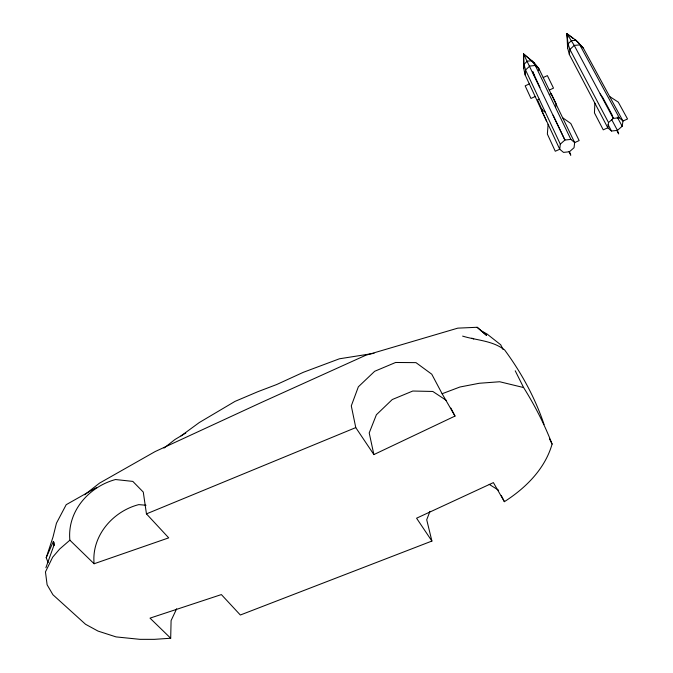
<?xml version="1.0" encoding="UTF-8"?>
<svg xmlns="http://www.w3.org/2000/svg" width="673" height="673" viewBox="0 0 673 673"><rect width="100%" height="100%" fill="white"/><g stroke="black" fill="none" stroke-linecap="round" stroke-linejoin="round"><path stroke-width="1.01" d="M69.874 540.192L94.102 563.755L168.721 537.862L146.453 513.878L143.282 492.081L132.817 481.405L115.512 479.529C88.76 486.764 67.056 511.547 69.874 540.192L59.712 548.991L52.662 557.194L45.461 571.915L47.11 584.77L52.94 594.764L85.513 624.258L98.006 631.081L116.067 636.902L139.992 639.342L154.353 639.35L170.69 638.24L171.093 620.573L176.654 608.787M594.873 103.179L594.444 112.871L603.244 129.83L607.786 127.803L608.518 122.57L569.905 49.449L568.037 43.863L566.902 33.65L575.895 40.212L583.314 48.061L622.971 121.022L622.189 126.255L617.435 130.385L611.479 131.025L607.786 127.803L569.35 54.513L567.6 47.901L566.902 33.65L573.194 38.512M94.102 563.755C91.351 536.07 112.728 511.32 138.781 504.615L146.016 505.246M548.116 124.303L547.359 134.062L555.267 151.248L559.734 149.255L560.298 144.14L525.554 69.992L524.006 64.305L523.501 53.882L534.598 63.203L538.88 68.604L574.658 142.592L574.052 147.707L569.442 151.753L563.52 152.401L559.734 149.255L525.142 74.955L523.678 68.267L523.501 53.882L534.598 63.203M523.678 68.267L524.006 64.305L527.346 61.167L531.737 60.713L535.296 65.474L570.881 139.404L574.658 142.592L579.159 140.581L570.805 123.504L562.645 117.741M525.142 74.955L525.554 69.992L529.76 66.055L535.296 65.474L538.88 68.604L538.703 70.589M567.6 47.901L568.037 43.863L571.478 40.666L575.895 40.212L583.314 48.061M569.35 54.513L569.905 49.449L574.237 45.436L579.806 44.864L619.278 117.758L622.971 121.022L627.539 118.986L618.285 102.136L609.645 96.508M542.127 109.169L541.849 111.062L546.585 121.224M555.57 107.604L556.134 103.726L551.254 93.648L549.277 94.523M48.12 562.603L46.21 557.724L52.982 537.121L56.456 523.182L66.206 504.691L96.618 487.488M45.899 567.709L53.991 545.164L54.059 542.564L53.36 541.454L46.21 557.724M429.98 511.312L426.716 519.766L431.906 541.058L240.345 615.013L221.375 594.579L150.012 618.134L170.69 638.24M549.471 438.796L552.096 444.096C544.962 469.005 525.697 488.034 504.388 501.679L493.385 482.608L416.57 518.202L431.906 541.058M560.298 144.14L564.916 140.043L570.881 139.404M608.518 122.57L613.28 118.398L619.278 117.758M84.638 494.79L99.503 483.138L155.143 451.566L261.292 402.513L365.733 355.277L457.8 328.138L477.14 327.28L486.529 335.364L477.14 327.28M164.002 448.083L175.039 439.461L185.782 433.025M181.003 435.927L199.301 422.535L234.995 401.394L257.995 391.636L276.738 384.51L303.414 372.27L339.419 358.793L374.037 353.317M455.007 416.074L442.119 393.739L431.763 374.205L415.981 362.638L395.615 362.478L374.668 371.294L358.356 386.807L351.289 405.878L355.773 427.599L373.877 454.586L455.007 416.074L450.86 408.065M539.208 99.124L537.466 99.949L542.186 110.069L545.349 112.248M529.315 83.932L525.159 85.841L530.972 98.451L535.178 96.525M543.204 77.538L547.376 75.612L553.509 88.138L549.269 90.081M146.453 513.878L355.773 427.599M442.119 393.739L459.903 387.017L479.277 383.265L499.703 381.751L523.602 387.547A745.987 432.714 3.2 0 1 552.096 444.096M462.62 336.113C476.728 340.429 492.602 340.53 504.649 349.968C521.382 372.665 535.043 397.709 544.053 424.461M471.866 338.166L473.733 338.956M480.463 330.359L487.016 333.993L500.704 344.778L503.034 349.388M489.212 484.358L498.609 490.238M446.325 400.393L432.806 391.459L412.776 391.03L392.258 399.535L376.392 414.761L369.208 432.932L373.877 454.586M574.759 39.724L578.687 42.761M567.726 37.595L566.902 33.65L568.239 35.198M600.156 93.875L602.991 97.913L612.018 114.763L613.28 118.398L574.237 45.436L566.902 33.65M553.105 115.192L564.916 140.043L523.501 53.882L523.863 55.859M617.259 117.119L622.189 126.255M611.606 119.449L617.435 130.385L618.672 133.944L616.771 130.377M608.064 124.53L611.479 131.025M501.276 495.521L504.388 501.679M515.224 370.789L523.602 387.547M569.064 151.618L570.78 155.227L569.442 151.753M534.009 74.981L532.654 71.515L539.965 87.524M53.36 541.454L54.151 545.475"/></g></svg>
